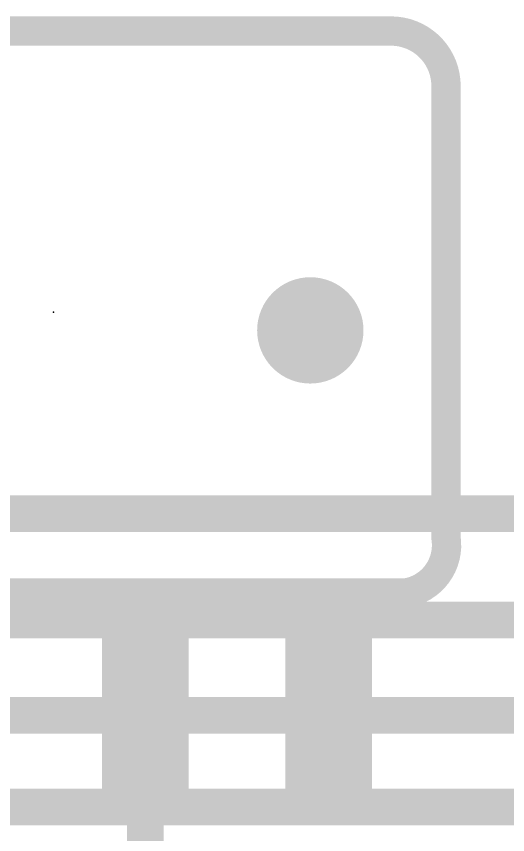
# Model space of a CAD drawing. Extents: x -8 to 102, y -79 to 54.
# Drawn here: x 47.49 to 50.9, y 8.57 to 14.24 of the extents above; entities that cross this region are included whole.
import ezdxf

# ---------------------------------------------------------------- set-up
doc = ezdxf.new("R2010")
doc.units = 0
for name, color, linetype in [('1', 12, 'CONTINUOUS'), ('16', 132, 'CONTINUOUS'), ('18', 110, 'CONTINUOUS'), ('21', 41, 'CONTINUOUS'), ('23', 53, 'CONTINUOUS'), ('51', 53, 'CONTINUOUS')]:
    doc.layers.add(name, color=color, linetype=linetype)

# ---------------------------------------------------------------- blocks, each defined once
blk = doc.blocks.new('RECT')
blk.add_solid([(-0.5, -0.5), (0.5, -0.5), (-0.5, 0.5), (0.5, 0.5)])
blk = doc.blocks.new('ROUNDV')
at = {"const_width": 0.5}
blk.add_lwpolyline([(0, -0.25, 1), (0, 0.25, 1), (0, -0.25)], format="xyb", dxfattribs=at)

msp = doc.modelspace()

# ---------------------------------------------------------------- linework, layer by layer
at = {"layer": '1', "const_width": 0.254}
msp.add_lwpolyline([(48.387, 8.128), (48.387, 9.392)], dxfattribs=at)
at = {"layer": '1', "const_width": 0.127}
msp.add_lwpolyline([(48.4505, 9.392, 1), (48.3235, 9.392)], format="xyb", dxfattribs=at)
at = {"layer": '16', "const_width": 0.254}
for points in [[(56.515, 10.795), (38.735, 10.795)], [(57.0484, 10.0584), (38.1307, 10.0584)], [(68.58, 9.398), (37.4673, 9.398)], [(72.918, 8.763), (36.9045, 8.763)]]:
    msp.add_lwpolyline(points, dxfattribs=at)
at = {"layer": '21', "const_width": 0.2032}
for points in [[(50.0888, 14.1383), (45.4152, 14.1383)], [(50.4698, 10.6267), (50.4698, 13.7573)], [(45.4152, 10.2457), (50.1888, 10.2457)]]:
    msp.add_lwpolyline(points, dxfattribs=at)
at = {"layer": '21'}
for points, const_width in [([(50.4698, 13.7573, 0.4144), (50.0888, 14.1383)], 0.2032), ([(50.0888, 14.1891, 1), (50.0888, 14.0875)], 0.1016), ([(50.0888, 14.0875, 1), (50.0888, 14.1891)], 0.1016), ([(50.5206, 13.7573, 1), (50.419, 13.7573)], 0.1016), ([(50.419, 13.7573, 1), (50.5206, 13.7573)], 0.1016), ([(50.1888, 10.2457, 0.4142), (50.4698, 10.6267)], 0.2032), ([(50.52, 10.6343, 1), (50.4196, 10.6191)], 0.1016), ([(50.419, 10.6267, 1), (50.5206, 10.6267)], 0.1016), ([(50.1812, 10.2959, 1), (50.1964, 10.1955)], 0.1016), ([(50.1888, 10.1949, 1), (50.1888, 10.2965)], 0.1016)]:
    msp.add_lwpolyline(points, format="xyb", dxfattribs=dict(at, const_width=const_width))
at = {"layer": '23'}
msp.add_point((47.752, 12.192), dxfattribs=at)

# ---------------------------------------------------------------- block references
at = {"layer": '1', "xscale": 0.6, "yscale": 1.2}
for p in [(48.387, 9.392), (49.657, 9.392)]:
    msp.add_blockref('RECT', p, dxfattribs=at)
at = {"layer": '18', "xscale": 0.7366, "yscale": 0.7366}
msp.add_blockref('ROUNDV', (49.53, 12.065), dxfattribs=at)
msp.add_blockref('ROUNDV', (49.53, 12.065), dxfattribs=at)
at = {"layer": '51', "xscale": 0.508, "yscale": 1.0287}
for p in [(48.387, 9.4044), (49.657, 9.4044)]:
    msp.add_blockref('RECT', p, dxfattribs=at)

doc.saveas('drawing.dxf')
